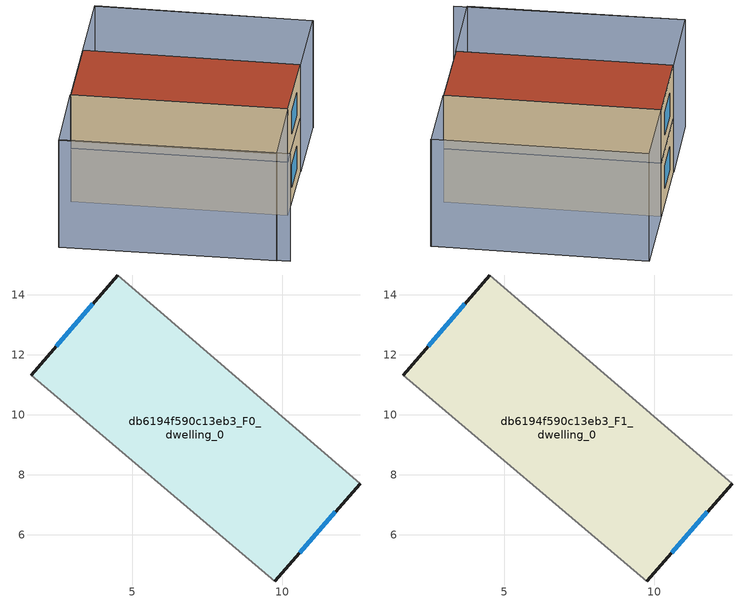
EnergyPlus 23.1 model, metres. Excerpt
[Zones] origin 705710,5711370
db6194f590c13eb3_F0_dwelling_0
 floor ground (EU_floor_Construction): 12.59,7.71 9.75,4.47 1.64,11.33 4.51,14.67 z0
 wall outside (EU_wall_Construction): 4.51,14.67 1.64,11.33 / 9.75,4.47 12.59,7.71 z0:3
 wall adiabatic (EU_wall_Construction): 1.64,11.33 9.75,4.47 / 12.59,7.71 4.51,14.67 z0:3
 window (EU_Window_Construction): 3.68,13.7 2.47,12.29 / 10.57,5.4 11.77,6.77 z0.87:2.13
db6194f590c13eb3_F1_dwelling_0
 floor to db6194f590c13eb3_F0_dwelling_0 (EU_floor_Construction): 12.59,7.71 9.75,4.47 1.64,11.33 4.51,14.67 z3
 wall outside (EU_wall_Construction): 4.51,14.67 1.64,11.33 / 9.75,4.47 12.59,7.71 z3:6
 wall adiabatic (EU_wall_Construction): 1.64,11.33 9.75,4.47 / 12.59,7.71 4.51,14.67 z3:6
 window (EU_Window_Construction): 3.68,13.7 2.47,12.29 / 10.57,5.4 11.77,6.77 z3.87:5.13
 roof outside (EU_roof_Construction): 9.75,4.47 12.59,7.71 4.51,14.67 1.64,11.33 z6
shading: -1.24,7.98 7.44,0.71 / 15.43,10.95 7.34,17.93 / 9.75,4.47 6.89,1.08 / 6.89,1.08 -1.24,7.96 / -1.24,7.96 1.62,11.35 / 1.62,11.35 9.75,4.47 / 7.33,17.94 15.42,10.97 / 15.42,10.97 12.6,7.69 / 12.6,7.69 4.51,14.67 / 4.51,14.67 7.33,17.94 z0:6
[Building]
EU S2 Campaign: North Axis=0; Terrain=City; Solar Distribution=FullExterior
[Site:Location]
London: Latitude=51.5; Longitude=-0.5; Time Zone=0; Elevation=25
[SizingPeriod:WeatherFileDays]
AnnualSizingPeriod: Begin Month=1; Begin Day of Month=1; End Month=12; End Day of Month=31; Day of Week for Start Day=Monday; Use Weather File Daylight Saving Period=No; Use Weather File Rain and Snow Indicators=No
[MATERIAL]
EU_InternalMass_Material: Roughness=MediumRough; Thickness=0.1; Conductivity=1; Density=1800; Specific Heat=900; Thermal Absorptance=0.9; Solar Absorptance=0.7; Visible Absorptance=0.7
[MATERIAL:NOMASS] Roughness=MediumRough; Thermal Absorptance=0.9; Solar Absorptance=0.7; Visible Absorptance=0.7
Name | Thermal Resistance
EU_wall_NoMass | 0.724719
EU_roof_NoMass | 2.98947
EU_floor_NoMass | 2.39157
[WINDOWMATERIAL:SIMPLEGLAZINGSYSTEM]
EU_Window_SimpleGlazing: UFactor=2.63425; Solar Heat Gain Coefficient=0.76; Visible Transmittance=0.76
[CONSTRUCTION]
EU_wall_Construction: EU_wall_NoMass
EU_roof_Construction: EU_roof_NoMass
EU_floor_Construction: EU_floor_NoMass
EU_Window_Construction: EU_Window_SimpleGlazing
EU_InternalMass_Construction: EU_InternalMass_Material
[ZONE] Type=1; Multiplier=1; Ceiling Height=autocalculate; Floor Area=autocalculate; Part of Total Floor Area=Yes
Name | Volume
db6194f590c13eb3_F0_dwelling_0 | 139.057
db6194f590c13eb3_F1_dwelling_0 | 139.055
[INTERNALMASS] Construction=EU_InternalMass_Construction; Surface Area=46.3522
Name | Zone or ZoneList
db6194f590c13eb3_F0_dwelling_0_EU_InternalMass | db6194f590c13eb3_F0_dwelling_0
db6194f590c13eb3_F1_dwelling_0_EU_InternalMass | db6194f590c13eb3_F1_dwelling_0
[OTHEREQUIPMENT] Fuel Type=Electricity; Design Level Calculation Method=Watts/Area; Power per Zone Floor Area=1; Fraction Latent=0; Fraction Radiant=0; Fraction Lost=0; Carbon Dioxide Generation Rate=0; EndUse Subcategory=EU_Step8_InternalGains
Name | Zone or ZoneList or Space or SpaceList | Schedule
EU_Step8_InternalGain_db6194f590c13eb3_F0_dwelling_0_f000 | db6194f590c13eb3_F0_dwelling_0 | EU_Step8_GainSchedule_db6194f590c13eb3_F0_dwelling_0_f000
EU_Step8_InternalGain_db6194f590c13eb3_F1_dwelling_0_f000 | db6194f590c13eb3_F1_dwelling_0 | EU_Step8_GainSchedule_db6194f590c13eb3_F1_dwelling_0_f000
[ZONEVENTILATION:DESIGNFLOWRATE] Schedule=EU_AlwaysOn; Design Flow Rate Calculation Method=AirChanges/Hour; Air Changes per Hour=0.418135; Ventilation Type=Natural; Fan Pressure Rise=0; Fan Total Efficiency=1; Constant Term Coefficient=1; Temperature Term Coefficient=0; Velocity Term Coefficient=0; Velocity Squared Term Coefficient=0; Minimum Indoor Temperature=-100; Maximum Indoor Temperature=100; Delta Temperature=-100; Minimum Outdoor Temperature=-100; Maximum Outdoor Temperature=100; Maximum Wind Speed=40
Name | Zone or ZoneList or Space or SpaceList
EU_ConstantAir_db6194f590c13eb3_F0_dwelling_0 | db6194f590c13eb3_F0_dwelling_0
EU_ConstantAir_db6194f590c13eb3_F1_dwelling_0 | db6194f590c13eb3_F1_dwelling_0
[HVACTEMPLATE:THERMOSTAT] Constant Heating Setpoint=20; Constant Cooling Setpoint=50
EU_HeatOnly_db6194f590c13eb3_F0_dwelling_0; EU_HeatOnly_db6194f590c13eb3_F1_dwelling_0
[HVACTEMPLATE:ZONE:IDEALLOADSAIRSYSTEM] System Availability Schedule=EU_AlwaysOn; Maximum Heating Supply Air Temperature=50; Minimum Cooling Supply Air Temperature=13; Maximum Heating Supply Air Humidity Ratio=0.0156; Minimum Cooling Supply Air Humidity Ratio=0.0077; Heating Limit=NoLimit; Cooling Limit=NoLimit; Heating Availability Schedule=EU_AlwaysOn; Cooling Availability Schedule=EU_CoolingOff; Dehumidification Control Type=ConstantSensibleHeatRatio; Cooling Sensible Heat Ratio=0.7; Dehumidification Setpoint=60; Humidification Control Type=None; Humidification Setpoint=30; Outdoor Air Method=None; Outdoor Air Flow Rate per Person=0.00944; Outdoor Air Flow Rate per Zone Floor Area=0; Outdoor Air Flow Rate per Zone=0; Demand Controlled Ventilation Type=None; Outdoor Air Economizer Type=NoEconomizer; Heat Recovery Type=None; Sensible Heat Recovery Effectiveness=0.7; Latent Heat Recovery Effectiveness=0.65
Name | Template Thermostat
db6194f590c13eb3_F0_dwelling_0 | EU_HeatOnly_db6194f590c13eb3_F0_dwelling_0
db6194f590c13eb3_F1_dwelling_0 | EU_HeatOnly_db6194f590c13eb3_F1_dwelling_0
[SIZING:ZONE] Zone Cooling Design Supply Air Temperature Input Method=SupplyAirTemperature; Zone Cooling Design Supply Air Temperature=13; Zone Heating Design Supply Air Temperature Input Method=SupplyAirTemperature; Zone Heating Design Supply Air Temperature=50; Zone Cooling Design Supply Air Humidity Ratio=0.008; Zone Heating Design Supply Air Humidity Ratio=0.008; Cooling Design Air Flow Method=DesignDay; Cooling Design Air Flow Rate=0; Cooling Minimum Air Flow per Zone Floor Area=0.000762; Cooling Minimum Air Flow=0; Cooling Minimum Air Flow Fraction=0.2; Heating Design Air Flow Method=DesignDay; Heating Design Air Flow Rate=0; Heating Maximum Air Flow per Zone Floor Area=0.002032; Heating Maximum Air Flow=0.141576; Heating Maximum Air Flow Fraction=0.3; Account for Dedicated Outdoor Air System=No; Dedicated Outdoor Air System Control Strategy=NeutralSupplyAir; Dedicated Outdoor Air Low Setpoint Temperature for Design=autosize; Dedicated Outdoor Air High Setpoint Temperature for Design=autosize; Zone Load Sizing Method=Sensible Load Only No Latent Load; Zone Latent Cooling Design Supply Air Humidity Ratio Input Method=HumidityRatioDifference; Zone Cooling Design Supply Air Humidity Ratio Difference=0.005; Zone Latent Heating Design Supply Air Humidity Ratio Input Method=HumidityRatioDifference; Zone Humidification Design Supply Air Humidity Ratio Difference=0.005
db6194f590c13eb3_F0_dwelling_0; db6194f590c13eb3_F1_dwelling_0
[SCHEDULE:CONSTANT]
Name | Hourly Value
EU_AlwaysOn | 1
EU_CoolingOff | 0
[SCHEDULE:FILE] Column Number=1; Rows to Skip at Top=0; Number of Hours of Data=8760; Column Separator=Comma; Interpolate to Timestep=No; Minutes per Item=60; Adjust Schedule for Daylight Savings=Yes
Name | File
EU_Step8_GainSchedule_db6194f590c13eb3_F0_dwelling_0_f000 | ../../schedules/db6194f590c13eb3/db6194f590c13eb3_F0_dwelling_0_f000_gain.csv
EU_Step8_GainSchedule_db6194f590c13eb3_F1_dwelling_0_f000 | ../../schedules/db6194f590c13eb3/db6194f590c13eb3_F1_dwelling_0_f000_gain.csv
